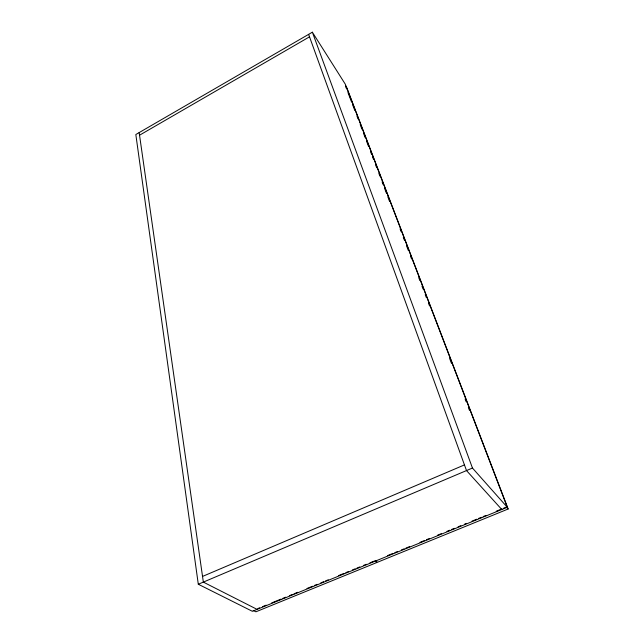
<?xml version="1.0" encoding="UTF-8"?>
<svg xmlns="http://www.w3.org/2000/svg" width="644" height="644" viewBox="0 0 644 644"><rect width="100%" height="100%" fill="white"/><g stroke="black" fill="none" stroke-linecap="round" stroke-linejoin="round"><path stroke-width="0.97" d="M312.356 32.2L135.828 134.524L198.296 584.245L252.376 611.301L507.303 507.271L345.264 84.147L312.356 32.2L472.463 468.043L507.303 507.271M139.539 135.2L309.514 36.829M202.538 576.428L464.461 464.904M198.296 584.245L472.463 468.043M257.842 608.556L259.693 607.799M262.47 606.664L266.181 605.151M271.736 602.881L281.009 599.097M282.861 598.34L285.638 597.205M289.349 595.692L292.126 594.557M293.986 593.8L297.689 592.287M306.955 588.503L312.517 586.233M314.369 585.476L317.154 584.341M320.857 582.828L323.642 581.693M325.494 580.936L328.271 579.801M338.47 575.631L344.033 573.361M345.884 572.605L348.662 571.47M352.373 569.956L355.15 568.821M357.001 568.064L359.787 566.929M363.49 565.416L366.275 564.281M369.978 562.767L373.689 561.254M387.406 555.651L392.985 553.373M394.844 552.616L397.638 551.481M401.357 549.96L404.15 548.825M406.01 548.06L409.729 546.547M419.96 542.369L424.605 540.469M426.465 539.712L429.258 538.569M437.63 535.156L441.349 533.635M446.928 531.356L449.713 530.221M451.573 529.457L454.366 528.322M458.085 526.8L460.879 525.665M464.598 524.144L466.457 523.387M472.036 521.109L476.689 519.209M478.548 518.444L481.334 517.309M483.193 516.552L485.987 515.409M496.218 511.231L501.797 508.953M503.656 508.197L506.442 507.061L508.172 509.002L377.569 562.22L375.323 560.594M253.205 610.448L255.901 611.8L376.869 562.51L374.615 560.876M257.101 609.377L203.343 582.112L139.168 132.592M501.797 509.517L466.506 470.571L308.621 34.365M345.514 85.724L346.778 87.713L508.172 509.002M345.45 85.998L346.528 88.816M347.969 92.575L351.56 101.977M352.638 104.795L354.796 110.438M356.953 116.073L358.024 118.89M360.181 124.534L361.984 129.235M363.417 132.994L365.212 137.695M366.653 141.455L368.449 146.148M370.606 151.791L371.685 154.608M372.401 156.492L373.48 159.31M375.637 164.945L376.716 167.77M378.873 173.405L379.952 176.223M382.101 181.866L383.18 184.683M384.621 188.442L386.416 193.144M387.857 196.903L389.652 201.604M400.069 228.862L401.148 231.679M403.305 237.314L404.384 240.14M406.541 245.775L408.336 250.476M410.494 256.111L411.572 258.936M418.761 277.733L419.84 280.551M421.997 286.194L423.076 289.011M425.225 294.646L426.304 297.472M428.461 303.107L429.54 305.924M449.665 358.563L451.46 363.256M465.121 398.974L466.192 401.792M468.349 407.435L469.428 410.252"/></g></svg>
